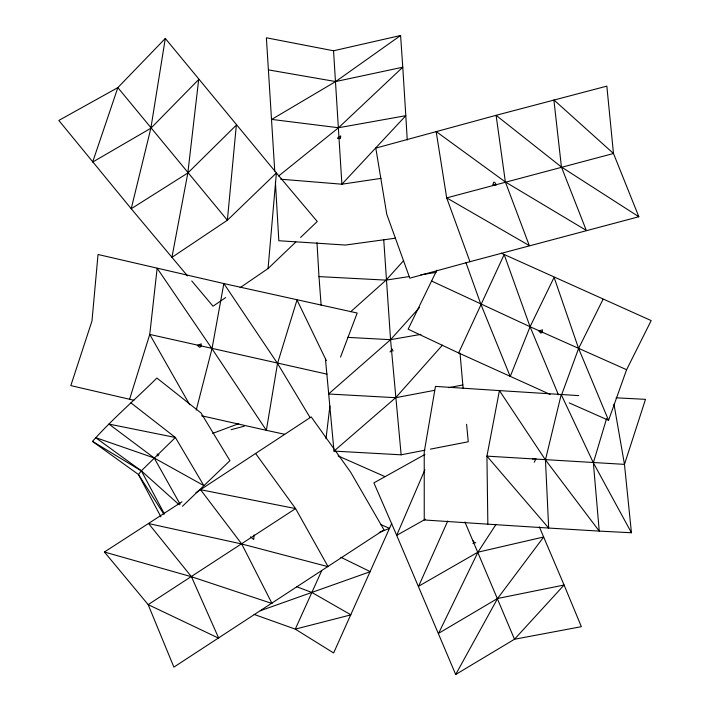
<?xml version="1.0" encoding="UTF-8"?>
<svg xmlns="http://www.w3.org/2000/svg" width="710" height="710" viewBox="0 0 710 710"><rect width="100%" height="100%" fill="white"/><g stroke="black" fill="none" stroke-linecap="round" stroke-linejoin="round"><path stroke-width="1.06" d="M254.109 534.878L253.718 539.529L250.479 536.884M240.086 287.692L268.06 268.558L276.394 172.956L165.306 38.447L117.851 87.614L58.823 120.434L131.226 208.74L187.511 275.897M325.996 438.771L329.901 406.076M165.306 38.447L150.857 128.253L131.226 208.74L187.839 172.983L236.35 125.102L227.377 220.233L171.927 257.375L187.839 172.983L198.676 79.529L150.857 128.253L92.655 162.084L117.851 87.614L227.377 220.233L276.394 172.956L317.255 221.502L300.596 237.442M200.752 346.977L201.276 343.871L197.336 345.397L199.767 347.359M196.235 410.096L211.997 348.716L223.845 283.556L98.033 254.491L91.98 320.982L70.822 385.601L133.888 400.262M541.801 332.883L542.351 330.869M606.562 418.66L593.356 462.769L599.24 531.098L631.438 532.757L624.472 464.367L613.972 404.114M129.593 399.268L149.757 334.419L157.15 268.238L211.997 348.716L266.356 430.313L284.63 434.28M493.672 182.195L492.775 185.053L496.397 184.884L494.586 182.15M569.216 402.907L608.568 420.329L626.602 369.706L651.177 320.592L501.198 253.159M561.645 394.769L578.606 348.459L603.047 299.283M340.525 357.112L357.192 313.021L223.845 283.556L277.521 363.431L310.057 417.507M424.891 469.816L396.695 535.349L455.687 674.5L514.493 639.248L564.086 585.031L539.325 526.864M391.734 523.368L333.629 652.96L295.289 629.131L254.1 614.407M321.674 570.76L295.289 629.131L350.944 614.851L311.938 592.495L296.62 586.691M447.753 520.98L418.625 586.229L477.936 552.176L543.691 536.991L497.586 598.477L455.687 674.5M550.152 394.414L458.624 352.968L408.135 329.174L436.863 270.164M458.624 352.968L504.162 254.562L530.068 326.742L558.442 394.822M534.213 462.272L536.006 458.784L532.358 458.891M496.059 524.344L477.936 552.176L438.611 633.32L497.586 598.477L564.086 585.031L581.357 626.682L514.493 639.248L464.935 522.019M163.904 514.217L138.468 474.511L92.486 441.389C112.473 418.891 135.548 399.242 156.892 378.031L201.028 412.971L229.933 460.666L182.479 506.257M390.012 351.983L392.31 349.071L392.994 351.113M158.871 454.551L157.664 455.971L157.194 453.93M442.454 345.131L395.674 397.698L333.993 451.098L325.455 359.011M403.706 260.543L386.107 280.122L350.642 311.77M419.415 307.59L390.562 339.682L328.535 393.997L395.674 397.698L434.671 390.305M268.06 268.558L295.83 241.995M472.958 543.585L474.262 542.431L475.78 542.839M278.639 176.009L338.537 127.738L402.774 67.21L400.591 35.5L333.54 50.783L266.383 37.79L274.752 171.074M400.591 35.5L335.652 81.552L271.681 119.413L338.537 127.738L405.8 115.695L402.774 67.21L335.652 81.552L268.593 69.917M337.658 137.988L340.702 135.885L340.472 138.503L337.791 138.512M225.656 297.57L213.027 306.214L191.762 280.956M195.898 492.713L311.211 416.912L334.144 449.066M181.982 501.792L104.423 552.016L148.159 604.627L173.888 667.116L383.995 529.846L350.704 472.292L335.413 450.85M425.512 519.161L396.695 535.349L373.895 482.871L424.899 454.48M379.273 532.447L389.515 528.373L380.524 524.441M212.654 433.411L238.8 423.657M260.304 610.751L370.292 571.665L340.871 557.27M244.284 426.186L231.087 429.701M469.958 261.697L409.803 278.16L386.772 214.278L375.803 148.088L496.086 115.313L606.837 86.132L613.484 153.493L638.84 216.745L469.958 261.697L446.688 197.886L436.162 131.563L505.378 181.964L586.3 230.404L561.433 167.019L553.88 99.906L613.484 153.493L446.688 197.886L529.314 245.598L505.378 181.964L496.086 115.313L561.433 167.019L638.84 216.745M542.635 329.857L538.766 330.913L540.834 333.15M333.993 451.098L401.141 454.817L424.962 450.184M430.366 449.137L468.263 441.771L466.594 424.287M448.755 387.642L462.831 384.971L460.027 353.136M420.932 334.357L390.562 339.682L347.643 337.365M408.916 276.607L386.107 280.122L318.985 276.607L316.997 242.651M420.87 274.77L436.073 272.427M381.022 178.379L341.892 184.201L280.681 179.213M395.47 238.196L345.433 245.048L278.826 240.734L275.409 182.088M616.111 397.822L645.496 399.339L624.472 464.367L486.936 456.139L487.85 524.166L548.679 528.062L599.24 531.098L545.457 459.885L499.423 390.598L435.452 386.391L424.225 452.013L424.243 519.977L487.85 524.166M578.783 395.612L499.423 390.598L486.936 456.139L548.679 528.062L545.457 459.885L561.202 394.547L593.356 462.769L631.438 532.757M327.088 374.17L149.757 334.419L189.676 404.7M201.622 415.785L266.356 430.313L277.521 363.431L297.011 299.984L326.343 360.653M104.423 552.016L191.46 576.733L272.019 603.491L241.711 543.975L200.54 489.696L295.591 508.6L328.091 566.678L241.711 543.975L148.585 523.563L191.46 576.733L218.733 638.219L148.159 604.627L295.591 508.6L255.644 453.512M384.962 476.605L338.084 455.891M626.602 369.706L530.068 326.742L431.831 281.142M92.486 441.389L141.334 470.836L179.213 504.81M130.906 402.872L175.388 437.493L203.85 485.604L154.185 457.977L108.958 424.083L175.388 437.493L141.334 470.836L138.468 474.511L160.913 516.853M473.037 540.665L474.262 542.431M180.065 504.135L154.185 457.977L95.486 437.564L141.334 470.836L164.374 513.836M608.568 420.329L578.606 348.459L554.093 277.379L530.068 326.742L510.224 376.548L480.865 304.262L465.911 262.531M462.831 384.971L463.142 388.246M401.141 454.817L390.562 339.682L383.728 239.554M318.985 276.607L321.124 305.229M333.54 50.783L341.892 184.201L405.8 115.695L407.247 139.976"/></g></svg>
